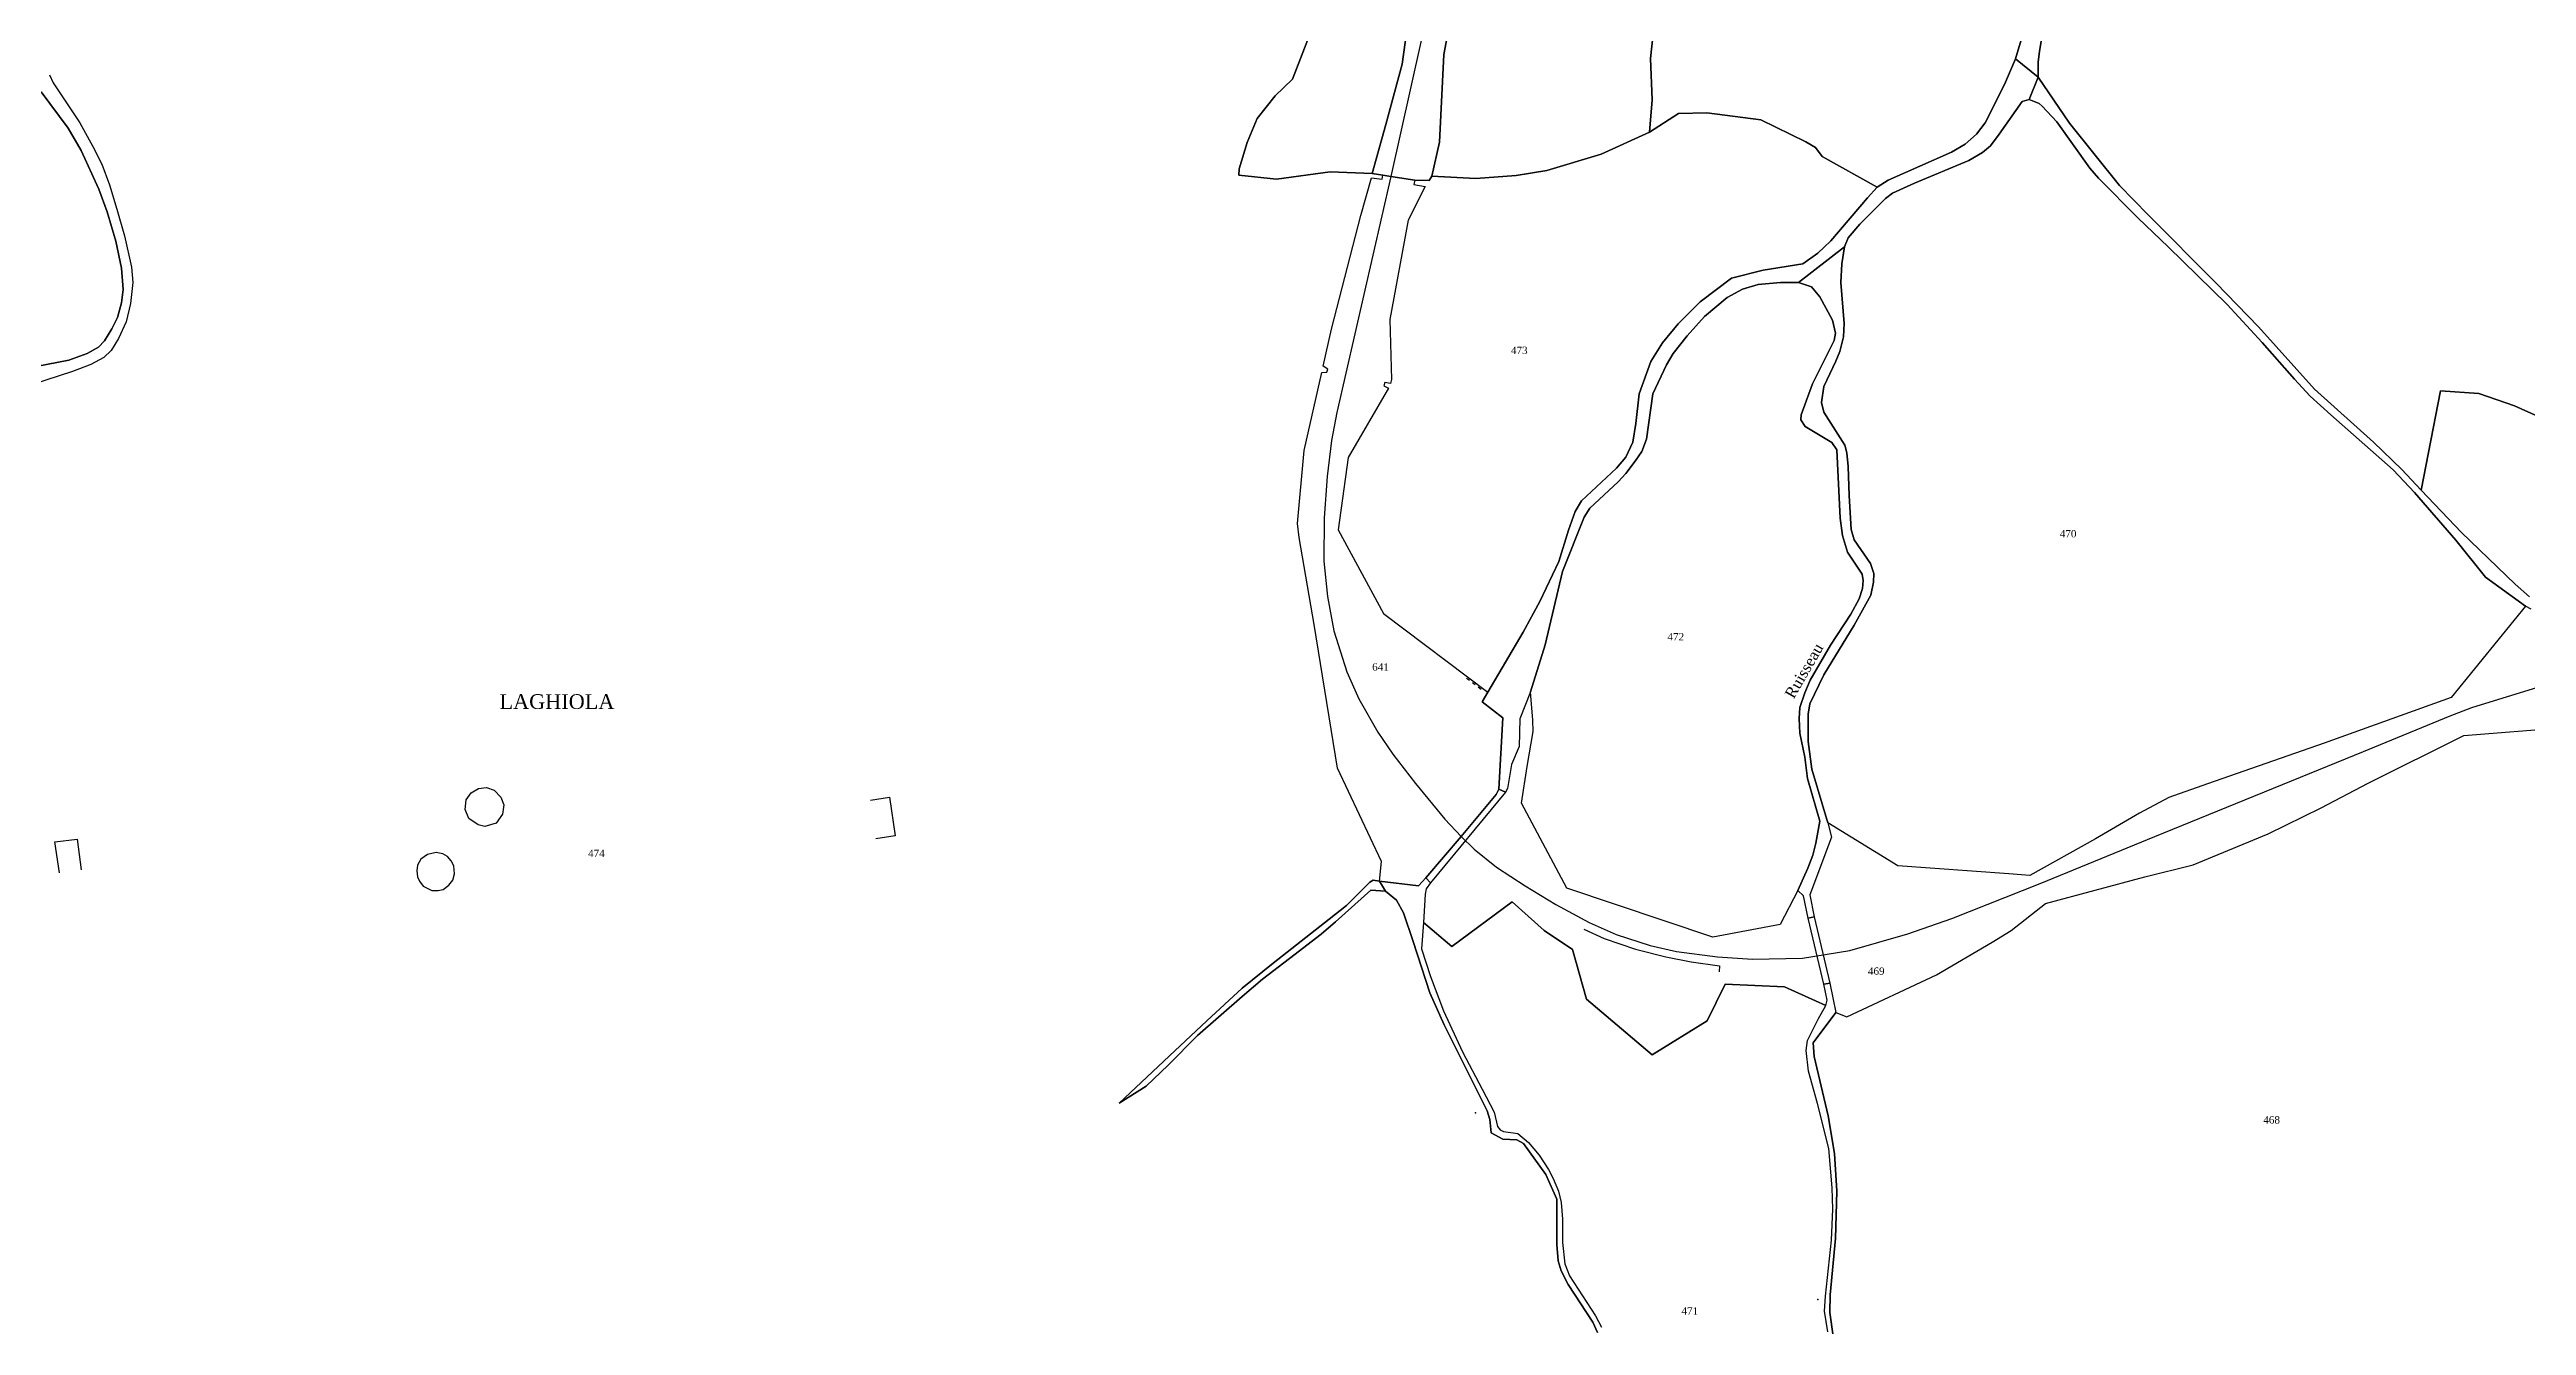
# Model space of a CAD drawing. Extents: x 1208104 to 1212743, y 6150498 to 6153217.
# Drawn here: x 1209590 to 1210263, y 6150854 to 6151201 of the extents above; entities that cross this region are included whole.
import ezdxf

# ---------------------------------------------------------------- set-up
doc = ezdxf.new("R2010")
doc.units = 0
doc.linetypes.add('CONTINU', pattern=[0])
doc.layers.get('0').update_dxf_attribs({"linetype": 'CONTINU'})
for name, color, linetype in [('1FLECHEFL', 7, 'CONTINU'), ('1LIEUDIT', 7, 'CONTINU'), ('1PARCELLE', 7, 'CONTINU'), ('1TRONFLUV', 7, 'CONTINU'), ('3FISCLINE', 7, 'CONTINUOUS'), ('3FOSSENONMI', 7, 'CONTINU'), ('3LIEUDITTEX', 7, 'CONTINU'), ('3PARCELLETEX', 7, 'CONTINU'), ('3PONT', 7, 'CONTINU'), ('3SNCF', 7, 'CONTINU'), ('3TRONFLUVTEX', 7, 'CONTINU')]:
    doc.layers.add(name, color=color, linetype=linetype)
doc.styles.get("Standard").update_dxf_attribs({"font": 'Times New Roman'})

# ---------------------------------------------------------------- blocks, each defined once
blk = doc.blocks.new('FLECHRU1')
blk.add_point((0, 0))
blk = doc.blocks.new('FOSSNOMI')
for p, q in [((-2.5, 0.5), (-1.5, 0.5)), ((-0.5, 0.5), (0.5, 0.5)), ((1.5, 0.5), (2.5, 0.5))]:
    blk.add_line(p, q)

msp = doc.modelspace()

# ---------------------------------------------------------------- linework, layer by layer
at = {"layer": '1LIEUDIT'}
for points in [[(1210010.65, 6150851.8), (1210009.33, 6150854.58), (1210002.61, 6150864.87), (1210000.71, 6150868.54), (1209999.96, 6150871.25), (1209999.57, 6150875.76), (1209999.54, 6150888.09), (1209996.58, 6150894.75), (1209990.49, 6150903.23), (1209988.66, 6150904.18), (1209984.87, 6150904.39), (1209981.73, 6150906.08), (1209981.31, 6150909.74), (1209980.59, 6150912.02), (1209968.93, 6150935.44), (1209965.04, 6150944.17), (1209960.54, 6150958.08), (1209957.89, 6150965.85), (1209955.95, 6150969.31), (1209952.99, 6150971.77), (1209951.33, 6150974.48), (1209962.01, 6150973.21), (1209963.98, 6150975.36), (1209973.52, 6150986.64), (1209983.03, 6150998.01), (1209983.77, 6150999.52), (1209984.9, 6151018.85), (1209979.28, 6151023.2), (1209980.78, 6151025.91), (1209990.45, 6151042.16), (1209994.98, 6151050.53), (1210000.07, 6151061.35), (1210002.69, 6151069.86), (1210004.52, 6151075), (1210006.28, 6151077.84), (1210015.78, 6151086.74), (1210018.32, 6151089.77), (1210020.22, 6151093.8), (1210020.99, 6151098.93), (1210021.93, 6151106.98), (1210025.12, 6151115.71), (1210028.29, 6151120.79), (1210032.57, 6151126.01), (1210038.54, 6151131.99), (1210047.02, 6151138.44), (1210055.63, 6151140.54), (1210066.39, 6151142.3), (1210070.47, 6151145.17), (1210074.01, 6151148.58), (1210083.93, 6151160.28), (1210086.6, 6151163.13), (1210071.62, 6151171.49), (1210069.82, 6151173.95), (1210067.23, 6151175.5), (1210055.02, 6151181.42), (1210040.31, 6151183.31), (1210032.66, 6151183.2), (1210024.75, 6151178.1), (1210011.62, 6151172.12), (1209996.86, 6151167.68), (1209988.5, 6151166.33), (1209977.52, 6151165.53), (1209965.58, 6151166.11), (1209964.88, 6151164.98), (1209960.97, 6151165.08), (1209954.46, 6151166.05), (1209952.28, 6151166.4), (1209949.37, 6151166.88), (1209937.98, 6151167.28), (1209923.35, 6151165.29), (1209913.12, 6151166.44), (1209913.24, 6151168.11), (1209915.39, 6151175.29), (1209918.17, 6151181.8), (1209923.01, 6151187.97), (1209927.73, 6151192.5), (1209934.25, 6151209.36)], [(1209934.25, 6151209.36), (1209927.73, 6151192.5), (1209923.01, 6151187.97), (1209918.17, 6151181.8), (1209915.39, 6151175.29), (1209913.24, 6151168.11), (1209913.12, 6151166.44), (1209923.35, 6151165.29), (1209937.98, 6151167.28), (1209949.37, 6151166.88), (1209952.28, 6151166.4), (1209954.46, 6151166.05), (1209960.97, 6151165.08), (1209964.88, 6151164.98), (1209965.58, 6151166.11), (1209977.52, 6151165.53), (1209988.5, 6151166.33), (1209996.86, 6151167.68), (1210011.62, 6151172.12), (1210024.75, 6151178.1), (1210032.66, 6151183.2), (1210040.31, 6151183.31), (1210055.02, 6151181.42), (1210067.23, 6151175.5), (1210069.82, 6151173.95), (1210071.62, 6151171.49), (1210086.6, 6151163.13), (1210089.55, 6151165.06), (1210106.77, 6151172.68), (1210110.48, 6151174.83), (1210113.57, 6151177.52), (1210115.92, 6151180.63), (1210121.24, 6151191), (1210124.18, 6151198.06), (1210126.86, 6151206.83)], [(1210126.86, 6151206.83), (1210124.18, 6151198.06), (1210130.38, 6151193.05), (1210138.82, 6151180.53), (1210152.44, 6151163.61), (1210160.25, 6151155.57), (1210178.61, 6151137.16), (1210190.19, 6151125.19), (1210205.45, 6151108.24), (1210221.48, 6151093.79), (1210229.12, 6151086.4), (1210234.38, 6151080.76), (1210245.41, 6151069.3), (1210259.93, 6151055.22), (1210263.9, 6151051.82)], [(1210263.9, 6151051.82), (1210259.93, 6151055.22), (1210245.41, 6151069.3), (1210234.38, 6151080.76), (1210229.12, 6151086.4), (1210221.48, 6151093.79), (1210205.45, 6151108.24), (1210190.19, 6151125.19), (1210178.61, 6151137.16), (1210160.25, 6151155.57), (1210152.44, 6151163.61), (1210138.82, 6151180.53), (1210130.38, 6151193.05), (1210124.18, 6151198.06), (1210121.24, 6151191), (1210115.92, 6151180.63), (1210113.57, 6151177.52), (1210110.48, 6151174.83), (1210106.77, 6151172.68), (1210089.55, 6151165.06), (1210086.6, 6151163.13), (1210083.93, 6151160.28), (1210074.01, 6151148.58), (1210070.47, 6151145.17), (1210066.39, 6151142.3), (1210055.63, 6151140.54), (1210047.02, 6151138.44), (1210038.54, 6151131.99), (1210032.57, 6151126.01), (1210028.29, 6151120.79), (1210025.12, 6151115.71), (1210021.93, 6151106.98), (1210020.99, 6151098.93), (1210020.22, 6151093.8), (1210018.32, 6151089.77), (1210015.78, 6151086.74), (1210006.28, 6151077.84), (1210004.52, 6151075), (1210002.69, 6151069.86), (1210000.07, 6151061.35), (1209994.98, 6151050.53), (1209990.45, 6151042.16), (1209980.78, 6151025.91), (1209979.28, 6151023.2), (1209984.9, 6151018.85), (1209983.77, 6150999.52), (1209983.03, 6150998.01), (1209973.52, 6150986.64), (1209963.98, 6150975.36), (1209962.01, 6150973.21), (1209951.33, 6150974.48), (1209951.33, 6150974.48), (1209952.99, 6150971.77), (1209955.95, 6150969.31), (1209957.89, 6150965.85), (1209960.54, 6150958.08), (1209965.04, 6150944.17), (1209968.93, 6150935.44), (1209980.59, 6150912.02), (1209981.31, 6150909.74), (1209981.73, 6150906.08), (1209984.87, 6150904.39), (1209988.66, 6150904.18), (1209990.49, 6150903.23), (1209996.58, 6150894.75), (1209999.54, 6150888.09), (1209999.57, 6150875.76), (1209999.96, 6150871.25), (1210000.71, 6150868.54), (1210002.61, 6150864.87), (1210009.33, 6150854.58), (1210010.65, 6150851.8)], [(1209587.69, 6151189.01), (1209595.08, 6151179.2), (1209598.59, 6151173.12), (1209603.4, 6151162.62), (1209605.65, 6151156.4), (1209608, 6151148.43), (1209609.56, 6151141.09), (1209610, 6151135.3), (1209609.55, 6151131.69), (1209608.42, 6151127.72), (1209606.89, 6151124.6), (1209604.88, 6151121.4), (1209603.25, 6151119.68), (1209600.22, 6151117.9), (1209595.25, 6151116.11), (1209586.34, 6151114.39)], [(1209587.69, 6151189.01), (1209595.08, 6151179.2), (1209598.59, 6151173.12), (1209603.4, 6151162.62), (1209605.65, 6151156.4), (1209608, 6151148.43), (1209609.56, 6151141.09), (1209610, 6151135.3), (1209609.55, 6151131.69), (1209608.42, 6151127.72), (1209606.89, 6151124.6), (1209604.88, 6151121.4), (1209603.25, 6151119.68), (1209600.22, 6151117.9), (1209595.25, 6151116.11), (1209586.34, 6151114.39)]]:
    msp.add_lwpolyline(points, dxfattribs=at)
at = {"layer": '1PARCELLE'}
for points in [[(1209975.21, 6151232.94), (1209968.83, 6151199.2), (1209967.65, 6151175.33), (1209965.58, 6151166.11), (1209964.88, 6151164.98), (1209960.97, 6151165.08), (1209954.46, 6151166.05), (1209952.28, 6151166.4), (1209952.28, 6151166.4), (1209949.37, 6151166.88), (1209953.05, 6151180.17), (1209957.51, 6151196.57), (1209960.77, 6151220.18)], [(1210026.4, 6151210.7), (1210025.02, 6151198.14), (1210025.5, 6151186.83), (1210024.75, 6151178.1), (1210011.62, 6151172.12), (1209996.86, 6151167.68), (1209988.5, 6151166.33), (1209977.52, 6151165.53), (1209965.58, 6151166.11), (1209967.65, 6151175.33), (1209968.83, 6151199.2), (1209975.21, 6151232.94)], [(1209960.77, 6151220.18), (1209957.51, 6151196.57), (1209953.05, 6151180.17), (1209949.37, 6151166.88), (1209949.37, 6151166.88), (1209937.98, 6151167.28), (1209923.35, 6151165.29), (1209913.12, 6151166.44), (1209913.24, 6151168.11), (1209915.39, 6151175.29), (1209918.17, 6151181.8), (1209923.01, 6151187.97), (1209927.73, 6151192.5), (1209934.25, 6151209.36)], [(1210274.95, 6151096.93), (1210259.82, 6151103.71), (1210250.1, 6151107.08), (1210239.7, 6151107.75), (1210234.38, 6151080.76), (1210234.38, 6151080.76), (1210229.12, 6151086.4), (1210221.48, 6151093.79), (1210205.45, 6151108.24), (1210190.19, 6151125.19), (1210178.61, 6151137.16), (1210160.25, 6151155.57), (1210152.44, 6151163.61), (1210138.82, 6151180.53), (1210130.38, 6151193.05), (1210130.36, 6151197.15), (1210130.7, 6151200.14), (1210133.58, 6151217.09)], [(1210010.65, 6150851.8), (1210009.33, 6150854.58), (1210002.61, 6150864.87), (1210000.71, 6150868.54), (1209999.96, 6150871.25), (1209999.57, 6150875.76), (1209999.54, 6150888.09), (1209996.58, 6150894.75), (1209990.49, 6150903.23), (1209988.66, 6150904.18), (1209984.87, 6150904.39), (1209981.73, 6150906.08), (1209981.31, 6150909.74), (1209980.59, 6150912.02), (1209968.93, 6150935.44), (1209965.04, 6150944.17), (1209960.54, 6150958.08), (1209957.89, 6150965.85), (1209955.95, 6150969.31), (1209952.99, 6150971.77), (1209949.02, 6150972.04), (1209939.42, 6150963.48), (1209935.48, 6150960.11), (1209926.88, 6150953.47), (1209919.54, 6150947.86), (1209914.06, 6150943.12), (1209901.95, 6150932.57), (1209893.91, 6150924.49), (1209887.93, 6150918.74), (1209880.59, 6150914.12), (1209895.72, 6150928.38), (1209904.44, 6150936.51), (1209914.08, 6150945.38), (1209922.5, 6150952.17), (1209937.67, 6150964.18), (1209942.41, 6150967.84), (1209948.7, 6150974.19), (1209949.66, 6150974.8), (1209951.33, 6150974.48), (1209951.93, 6150979.88), (1209939.95, 6151005.22), (1209933.64, 6151044.27), (1209929.53, 6151067.94), (1209929.05, 6151071.68), (1209930.88, 6151091.56), (1209935.67, 6151112.74), (1209937.09, 6151112.81), (1209937.3, 6151113.69), (1209936.09, 6151114.49), (1209938.32, 6151124.58), (1209946.32, 6151155.42), (1209949.2, 6151165.7), (1209952.14, 6151165.27), (1209952.28, 6151166.4), (1209949.37, 6151166.88), (1209937.98, 6151167.28), (1209923.35, 6151165.29), (1209913.12, 6151166.44), (1209913.24, 6151168.11), (1209915.39, 6151175.29), (1209918.17, 6151181.8), (1209923.01, 6151187.97), (1209927.73, 6151192.5), (1209934.25, 6151209.36)], [(1210126.86, 6151206.83), (1210124.18, 6151198.06), (1210121.24, 6151191), (1210115.92, 6151180.63), (1210113.57, 6151177.52), (1210110.48, 6151174.83), (1210106.77, 6151172.68), (1210089.55, 6151165.06), (1210086.6, 6151163.13), (1210071.62, 6151171.49), (1210069.82, 6151173.95), (1210067.23, 6151175.5), (1210055.02, 6151181.42), (1210040.31, 6151183.31), (1210032.66, 6151183.2), (1210024.75, 6151178.1), (1210024.75, 6151178.1), (1210025.5, 6151186.83), (1210025.02, 6151198.14), (1210026.4, 6151210.7)], [(1209589.97, 6151193.66), (1209590.99, 6151191.48), (1209598.19, 6151180.58), (1209601.76, 6151174.21), (1209604.18, 6151169.42), (1209606.28, 6151163.78), (1209608.28, 6151157.2), (1209610.32, 6151149.9), (1209612.24, 6151141.35), (1209612.61, 6151137.26), (1209611.96, 6151131.48), (1209610.82, 6151126.52), (1209608.7, 6151121.96), (1209606.77, 6151118.76), (1209604.71, 6151116.81), (1209601.21, 6151114.92), (1209596.21, 6151113.06), (1209585.38, 6151109.46)], [(1209586.34, 6151114.39), (1209595.25, 6151116.11), (1209600.22, 6151117.9), (1209603.25, 6151119.68), (1209604.88, 6151121.4), (1209606.89, 6151124.6), (1209608.42, 6151127.72), (1209609.55, 6151131.69), (1209610, 6151135.3), (1209609.56, 6151141.09), (1209608, 6151148.43), (1209605.65, 6151156.4), (1209603.4, 6151162.62), (1209598.59, 6151173.12), (1209595.08, 6151179.2), (1209587.69, 6151189.01)], [(1210263.9, 6151051.82), (1210259.93, 6151055.22), (1210245.41, 6151069.3), (1210234.38, 6151080.76), (1210234.38, 6151080.76), (1210239.7, 6151107.75), (1210250.1, 6151107.08), (1210259.82, 6151103.71), (1210274.95, 6151096.93)], [(1210264.33, 6151048.4), (1210262.8, 6151049.26), (1210242.57, 6151024.4), (1210208.04, 6151011.99), (1210176.37, 6151000.94), (1210165.88, 6150997.23), (1210157.88, 6150992.97), (1210145.91, 6150986.01), (1210128.07, 6150976.06), (1210122.34, 6150976.52), (1210092.25, 6150978.65), (1210073.15, 6150990.36), (1210074.21, 6150986.41), (1210068.26, 6150970.74), (1210069.47, 6150964.79), (1210067.83, 6150964.45), (1210066.58, 6150970.51), (1210065.02, 6150971.94), (1210060.24, 6150962.75), (1210041.95, 6150959.23), (1210002.26, 6150972.55), (1209989.94, 6150995.69), (1209991.54, 6151005.68), (1209993.09, 6151015.2), (1209993.08, 6151018.29), (1209992.38, 6151025.92), (1209989.47, 6151018.66), (1209989.35, 6151011.11), (1209987.27, 6151006.22), (1209986.14, 6150999.69), (1209985.64, 6150998.72), (1209983.77, 6150999.52), (1209983.03, 6150998.01), (1209973.52, 6150986.64), (1209963.98, 6150975.36), (1209965.27, 6150974.07), (1209964.01, 6150972.45), (1209963.75, 6150970.94), (1209963.31, 6150963.22), (1209963.31, 6150963.22), (1209971.07, 6150956.72), (1209987.43, 6150968.84), (1209996.09, 6150961.08), (1210003.84, 6150955.93), (1210007.66, 6150942.39), (1210025.46, 6150927.3), (1210040.44, 6150936.5), (1210045.31, 6150946.46), (1210061.46, 6150945.8), (1210072.65, 6150940.68), (1210073, 6150942.19), (1210072.09, 6150946.53), (1210073.74, 6150946.78), (1210075.39, 6150938.78), (1210078.34, 6150937.62), (1210102.69, 6150949.05), (1210117.88, 6150957.95), (1210123.05, 6150961.07), (1210132.37, 6150968.44), (1210159.36, 6150975.65), (1210172.49, 6150978.95), (1210192.84, 6150987.39), (1210207.24, 6150994.44), (1210220.03, 6151001.1), (1210245.99, 6151014.09), (1210273.32, 6151016.24)], [(1210074.62, 6150850.77), (1210073.75, 6150857.28), (1210073.85, 6150862.09), (1210075.27, 6150877.35), (1210075.6, 6150890.2), (1210074.98, 6150900.51), (1210073.33, 6150910.73), (1210069.46, 6150926.84), (1210069.21, 6150930.53), (1210075.39, 6150938.78), (1210075.39, 6150938.78), (1210078.34, 6150937.62), (1210102.69, 6150949.05), (1210117.88, 6150957.95), (1210123.05, 6150961.07), (1210132.37, 6150968.44), (1210159.36, 6150975.65), (1210172.49, 6150978.95), (1210192.84, 6150987.39), (1210207.24, 6150994.44), (1210220.03, 6151001.1), (1210245.99, 6151014.09), (1210273.32, 6151016.24)], [(1210073.2, 6150852), (1210072.28, 6150857.6), (1210072.53, 6150861.71), (1210074.18, 6150876.94), (1210074.54, 6150885.38), (1210074.38, 6150891.14), (1210073.44, 6150901.79), (1210070.37, 6150914.08), (1210067.95, 6150922.86), (1210067.29, 6150928.5), (1210067.63, 6150931.15), (1210070.57, 6150936.94), (1210072.65, 6150940.68), (1210061.46, 6150945.8), (1210045.31, 6150946.46), (1210040.44, 6150936.5), (1210025.46, 6150927.3), (1210007.66, 6150942.39), (1210003.84, 6150955.93), (1209996.09, 6150961.08), (1209987.43, 6150968.84), (1209971.07, 6150956.72), (1209963.31, 6150963.22), (1209962.78, 6150956.1), (1209965.25, 6150948.59), (1209968.76, 6150939.24), (1209973.96, 6150928.08), (1209979.3, 6150917.93), (1209982.56, 6150911.69), (1209983.4, 6150907.77), (1209984.17, 6150906.86), (1209985.02, 6150906.42), (1209989, 6150905.86), (1209991.88, 6150903.42), (1209994.74, 6150899.99), (1209997.29, 6150896.13), (1209998.58, 6150893.7), (1209999.97, 6150890.2), (1210000.69, 6150887.19), (1210001.06, 6150882.6), (1210001.09, 6150876.28), (1210001.69, 6150870.45), (1210002.98, 6150867.17), (1210010.03, 6150856.3), (1210011.72, 6150853.27)]]:
    msp.add_lwpolyline(points, dxfattribs=at)
for points in [[(1209965.58, 6151166.11), (1209964.88, 6151164.98), (1209960.97, 6151165.08), (1209960.68, 6151163.82), (1209963.81, 6151163.29), (1209959.12, 6151154.19), (1209954.19, 6151127.17), (1209954.63, 6151110.87), (1209954.4, 6151109.73), (1209952.85, 6151110.02), (1209952.51, 6151109.13), (1209953.79, 6151108.46), (1209942.82, 6151089.66), (1209940.17, 6151069.98), (1209952.45, 6151047.27), (1209980.78, 6151025.91), (1209990.45, 6151042.16), (1209994.98, 6151050.53), (1210000.07, 6151061.35), (1210002.69, 6151069.86), (1210004.52, 6151075), (1210006.28, 6151077.84), (1210015.78, 6151086.74), (1210018.32, 6151089.77), (1210020.22, 6151093.8), (1210020.99, 6151098.93), (1210021.93, 6151106.98), (1210025.12, 6151115.71), (1210028.29, 6151120.79), (1210032.57, 6151126.01), (1210038.54, 6151131.99), (1210047.02, 6151138.44), (1210055.63, 6151140.54), (1210066.39, 6151142.3), (1210070.47, 6151145.17), (1210074.01, 6151148.58), (1210083.93, 6151160.28), (1210086.6, 6151163.13), (1210071.62, 6151171.49), (1210069.82, 6151173.95), (1210067.23, 6151175.5), (1210055.02, 6151181.42), (1210040.31, 6151183.31), (1210032.66, 6151183.2), (1210024.75, 6151178.1), (1210011.62, 6151172.12), (1209996.86, 6151167.68), (1209988.5, 6151166.33), (1209977.52, 6151165.53), (1209965.58, 6151166.11)], [(1210262.8, 6151049.26), (1210242.57, 6151024.4), (1210208.04, 6151011.99), (1210176.37, 6151000.94), (1210165.88, 6150997.23), (1210157.88, 6150992.97), (1210145.91, 6150986.01), (1210128.07, 6150976.06), (1210122.34, 6150976.52), (1210092.25, 6150978.65), (1210073.15, 6150990.36), (1210068.81, 6151004.91), (1210067.82, 6151012.49), (1210067.87, 6151019.87), (1210068.27, 6151022.73), (1210072.14, 6151030.61), (1210080.36, 6151044.09), (1210084.86, 6151052.2), (1210085.64, 6151055.79), (1210085.67, 6151058.14), (1210084.77, 6151060.87), (1210080.31, 6151067.23), (1210079.56, 6151070.07), (1210078.95, 6151079.28), (1210078.69, 6151087.19), (1210078.32, 6151090.93), (1210077.85, 6151093.04), (1210072.07, 6151101.95), (1210071.49, 6151104.6), (1210072.15, 6151108.99), (1210075.35, 6151115.8), (1210076.47, 6151118.48), (1210077.48, 6151122.49), (1210077.61, 6151126.07), (1210076.73, 6151137.19), (1210077.04, 6151142.34), (1210077.68, 6151146.94), (1210078.73, 6151149.35), (1210081.87, 6151153.08), (1210088.89, 6151160.02), (1210090.78, 6151161.51), (1210096.71, 6151164.25), (1210111.52, 6151170.4), (1210115.23, 6151172.56), (1210117.4, 6151174.35), (1210119.75, 6151177.53), (1210125.98, 6151186.41), (1210127.91, 6151186.96), (1210130.62, 6151185.84), (1210131.45, 6151185.14), (1210135.46, 6151180.91), (1210144.37, 6151168.28), (1210146.74, 6151165.56), (1210157.51, 6151154.75), (1210165.66, 6151146.95), (1210181.67, 6151131.21), (1210191.24, 6151120.87), (1210200.01, 6151110.91), (1210204.29, 6151106.32), (1210209.88, 6151101.22), (1210226.84, 6151086.31), (1210232.63, 6151080.14), (1210243.87, 6151067.15), (1210251.93, 6151057.13), (1210262.8, 6151049.26)], [(1209951.33, 6150974.48), (1209951.93, 6150979.88), (1209939.95, 6151005.22), (1209933.64, 6151044.27), (1209929.53, 6151067.94), (1209929.05, 6151071.68), (1209930.88, 6151091.56), (1209935.67, 6151112.74), (1209937.09, 6151112.81), (1209937.3, 6151113.69), (1209936.09, 6151114.49), (1209938.32, 6151124.58), (1209946.32, 6151155.42), (1209949.2, 6151165.7), (1209952.14, 6151165.27), (1209952.28, 6151166.4), (1209954.46, 6151166.05), (1209960.97, 6151165.08), (1209960.68, 6151163.82), (1209963.81, 6151163.29), (1209959.12, 6151154.19), (1209954.19, 6151127.17), (1209954.63, 6151110.87), (1209954.4, 6151109.73), (1209952.85, 6151110.02), (1209952.51, 6151109.13), (1209953.79, 6151108.46), (1209942.82, 6151089.66), (1209940.17, 6151069.98), (1209952.45, 6151047.27), (1209980.78, 6151025.91), (1209979.28, 6151023.2), (1209984.9, 6151018.85), (1209983.77, 6150999.52), (1209983.03, 6150998.01), (1209973.52, 6150986.64), (1209963.98, 6150975.36), (1209962.01, 6150973.21), (1209951.33, 6150974.48)], [(1210065.02, 6150971.94), (1210060.24, 6150962.75), (1210041.95, 6150959.23), (1210002.26, 6150972.55), (1209989.94, 6150995.69), (1209991.54, 6151005.68), (1209993.09, 6151015.2), (1209993.08, 6151018.29), (1209992.38, 6151025.92), (1209996.42, 6151038.77), (1210001.14, 6151058.67), (1210007.01, 6151073.45), (1210008.56, 6151075.85), (1210016.22, 6151083.07), (1210018.3, 6151085.3), (1210020.88, 6151088.66), (1210022.67, 6151091.31), (1210023.92, 6151094.64), (1210025.67, 6151106.94), (1210029.39, 6151114.88), (1210031.17, 6151117.93), (1210034.96, 6151122.7), (1210039.67, 6151128.02), (1210045.83, 6151133.13), (1210049.97, 6151135.4), (1210054.3, 6151136.7), (1210060.36, 6151137.26), (1210065.18, 6151137.21), (1210068.8, 6151136.01), (1210071.01, 6151133.3), (1210074.44, 6151126.99), (1210075.3, 6151123.47), (1210074.96, 6151121.47), (1210069.03, 6151109.67), (1210065.92, 6151101.25), (1210065.83, 6151099.88), (1210067.05, 6151098.08), (1210074.28, 6151093.77), (1210075.67, 6151091.73), (1210076.52, 6151073.13), (1210077.2, 6151068.42), (1210078.58, 6151063.91), (1210082.52, 6151057.9), (1210082.79, 6151056.21), (1210082.65, 6151054), (1210081.7, 6151051.23), (1210079.4, 6151047.09), (1210073.91, 6151038.67), (1210068.36, 6151029.1), (1210066.92, 6151025.65), (1210065.61, 6151021.66), (1210065.37, 6151018.71), (1210065.62, 6151014.74), (1210066.95, 6151008.24), (1210067.68, 6151002.41), (1210071.01, 6150990.82), (1210069.97, 6150984.83), (1210069.1, 6150981.52), (1210067.75, 6150977.99), (1210065.02, 6150971.94)]]:
    msp.add_lwpolyline(points, close=True, dxfattribs=at)
at = {"layer": '1TRONFLUV'}
for points in [[(1210133.58, 6151217.09), (1210130.7, 6151200.14), (1210130.36, 6151197.15), (1210130.38, 6151193.05), (1210130.38, 6151193.05), (1210127.91, 6151186.96), (1210125.98, 6151186.41), (1210119.75, 6151177.53), (1210117.4, 6151174.35), (1210115.23, 6151172.56), (1210111.52, 6151170.4), (1210096.71, 6151164.25), (1210090.78, 6151161.51), (1210088.89, 6151160.02), (1210081.87, 6151153.08), (1210078.73, 6151149.35), (1210077.68, 6151146.94), (1210065.18, 6151137.21), (1210060.36, 6151137.26), (1210054.3, 6151136.7), (1210049.97, 6151135.4), (1210045.83, 6151133.13), (1210039.67, 6151128.02), (1210034.96, 6151122.7), (1210031.17, 6151117.93), (1210029.39, 6151114.88), (1210025.67, 6151106.94), (1210023.92, 6151094.64), (1210022.67, 6151091.31), (1210020.88, 6151088.66), (1210018.3, 6151085.3), (1210016.22, 6151083.07), (1210008.56, 6151075.85), (1210007.01, 6151073.45), (1210001.14, 6151058.67), (1209996.42, 6151038.77), (1209992.38, 6151025.92), (1209989.47, 6151018.66), (1209989.35, 6151011.11), (1209987.27, 6151006.22), (1209986.14, 6150999.69), (1209985.64, 6150998.72), (1209983.77, 6150999.52), (1209984.9, 6151018.85), (1209979.28, 6151023.2), (1209980.78, 6151025.91), (1209990.45, 6151042.16), (1209994.98, 6151050.53), (1210000.07, 6151061.35), (1210002.69, 6151069.86), (1210004.52, 6151075), (1210006.28, 6151077.84), (1210015.78, 6151086.74), (1210018.32, 6151089.77), (1210020.22, 6151093.8), (1210020.99, 6151098.93), (1210021.93, 6151106.98), (1210025.12, 6151115.71), (1210028.29, 6151120.79), (1210032.57, 6151126.01), (1210038.54, 6151131.99), (1210047.02, 6151138.44), (1210055.63, 6151140.54), (1210066.39, 6151142.3), (1210070.47, 6151145.17), (1210074.01, 6151148.58), (1210083.93, 6151160.28), (1210086.6, 6151163.13), (1210089.55, 6151165.06), (1210106.77, 6151172.68), (1210110.48, 6151174.83), (1210113.57, 6151177.52), (1210115.92, 6151180.63), (1210121.24, 6151191), (1210124.18, 6151198.06), (1210126.86, 6151206.83)], [(1209589.97, 6151193.66), (1209590.99, 6151191.48), (1209598.19, 6151180.58), (1209601.76, 6151174.21), (1209604.18, 6151169.42), (1209606.28, 6151163.78), (1209608.28, 6151157.2), (1209610.32, 6151149.9), (1209612.24, 6151141.35), (1209612.61, 6151137.26), (1209611.96, 6151131.48), (1209610.82, 6151126.52), (1209608.7, 6151121.96), (1209606.77, 6151118.76), (1209604.71, 6151116.81), (1209601.21, 6151114.92), (1209596.21, 6151113.06), (1209585.38, 6151109.46)], [(1209586.34, 6151114.39), (1209595.25, 6151116.11), (1209600.22, 6151117.9), (1209603.25, 6151119.68), (1209604.88, 6151121.4), (1209606.89, 6151124.6), (1209608.42, 6151127.72), (1209609.55, 6151131.69), (1209610, 6151135.3), (1209609.56, 6151141.09), (1209608, 6151148.43), (1209605.65, 6151156.4), (1209603.4, 6151162.62), (1209598.59, 6151173.12), (1209595.08, 6151179.2), (1209587.69, 6151189.01)], [(1210264.33, 6151048.4), (1210262.8, 6151049.26), (1210251.93, 6151057.13), (1210243.87, 6151067.15), (1210232.63, 6151080.14), (1210226.84, 6151086.31), (1210209.88, 6151101.22), (1210204.29, 6151106.32), (1210200.01, 6151110.91), (1210191.24, 6151120.87), (1210181.67, 6151131.21), (1210165.66, 6151146.95), (1210157.51, 6151154.75), (1210146.74, 6151165.56), (1210144.37, 6151168.28), (1210135.46, 6151180.91), (1210131.45, 6151185.14), (1210130.62, 6151185.84), (1210127.91, 6151186.96), (1210130.38, 6151193.05), (1210138.82, 6151180.53), (1210152.44, 6151163.61), (1210160.25, 6151155.57), (1210178.61, 6151137.16), (1210190.19, 6151125.19), (1210205.45, 6151108.24), (1210221.48, 6151093.79), (1210229.12, 6151086.4), (1210234.38, 6151080.76), (1210245.41, 6151069.3), (1210259.93, 6151055.22), (1210263.9, 6151051.82)], [(1210010.65, 6150851.8), (1210009.33, 6150854.58), (1210002.61, 6150864.87), (1210000.71, 6150868.54), (1209999.96, 6150871.25), (1209999.57, 6150875.76), (1209999.54, 6150888.09), (1209996.58, 6150894.75), (1209990.49, 6150903.23), (1209988.66, 6150904.18), (1209984.87, 6150904.39), (1209981.73, 6150906.08), (1209981.31, 6150909.74), (1209980.59, 6150912.02), (1209968.93, 6150935.44), (1209965.04, 6150944.17), (1209960.54, 6150958.08), (1209957.89, 6150965.85), (1209955.95, 6150969.31), (1209952.99, 6150971.77), (1209951.33, 6150974.48), (1209962.01, 6150973.21), (1209963.98, 6150975.36), (1209965.27, 6150974.07), (1209965.27, 6150974.07), (1209964.01, 6150972.45), (1209963.75, 6150970.94), (1209963.31, 6150963.22), (1209962.78, 6150956.1), (1209965.25, 6150948.59), (1209968.76, 6150939.24), (1209973.96, 6150928.08), (1209979.3, 6150917.93), (1209982.56, 6150911.69), (1209983.4, 6150907.77), (1209984.17, 6150906.86), (1209985.02, 6150906.42), (1209989, 6150905.86), (1209991.88, 6150903.42), (1209994.74, 6150899.99), (1209997.29, 6150896.13), (1209998.58, 6150893.7), (1209999.97, 6150890.2), (1210000.69, 6150887.19), (1210001.06, 6150882.6), (1210001.09, 6150876.28), (1210001.69, 6150870.45), (1210002.98, 6150867.17), (1210010.03, 6150856.3), (1210011.72, 6150853.27)], [(1210073.2, 6150852), (1210072.28, 6150857.6), (1210072.53, 6150861.71), (1210074.18, 6150876.94), (1210074.54, 6150885.38), (1210074.38, 6150891.14), (1210073.44, 6150901.79), (1210070.37, 6150914.08), (1210067.95, 6150922.86), (1210067.29, 6150928.5), (1210067.63, 6150931.15), (1210070.57, 6150936.94), (1210072.65, 6150940.68), (1210072.65, 6150940.68), (1210073, 6150942.19), (1210072.09, 6150946.53), (1210073.74, 6150946.78), (1210075.39, 6150938.78), (1210069.21, 6150930.53), (1210069.46, 6150926.84), (1210073.33, 6150910.73), (1210074.98, 6150900.51), (1210075.6, 6150890.2), (1210075.27, 6150877.35), (1210073.85, 6150862.09), (1210073.75, 6150857.28), (1210074.62, 6150850.77)]]:
    msp.add_lwpolyline(points, dxfattribs=at)
for points in [[(1210077.68, 6151146.94), (1210077.04, 6151142.34), (1210076.73, 6151137.19), (1210077.61, 6151126.07), (1210077.48, 6151122.49), (1210076.47, 6151118.48), (1210075.35, 6151115.8), (1210072.15, 6151108.99), (1210071.49, 6151104.6), (1210072.07, 6151101.95), (1210077.85, 6151093.04), (1210078.32, 6151090.93), (1210078.69, 6151087.19), (1210078.95, 6151079.28), (1210079.56, 6151070.07), (1210080.31, 6151067.23), (1210084.77, 6151060.87), (1210085.67, 6151058.14), (1210085.64, 6151055.79), (1210084.86, 6151052.2), (1210080.36, 6151044.09), (1210072.14, 6151030.61), (1210068.27, 6151022.73), (1210067.87, 6151019.87), (1210067.82, 6151012.49), (1210068.81, 6151004.91), (1210073.15, 6150990.36), (1210074.21, 6150986.41), (1210068.26, 6150970.74), (1210069.47, 6150964.79), (1210067.83, 6150964.45), (1210066.58, 6150970.51), (1210065.02, 6150971.94), (1210067.75, 6150977.99), (1210069.1, 6150981.52), (1210069.97, 6150984.83), (1210071.01, 6150990.82), (1210067.68, 6151002.41), (1210066.95, 6151008.24), (1210065.62, 6151014.74), (1210065.37, 6151018.71), (1210065.61, 6151021.66), (1210066.92, 6151025.65), (1210068.36, 6151029.1), (1210073.91, 6151038.67), (1210079.4, 6151047.09), (1210081.7, 6151051.23), (1210082.65, 6151054), (1210082.79, 6151056.21), (1210082.52, 6151057.9), (1210078.58, 6151063.91), (1210077.2, 6151068.42), (1210076.52, 6151073.13), (1210075.67, 6151091.73), (1210074.28, 6151093.77), (1210067.05, 6151098.08), (1210065.83, 6151099.88), (1210065.92, 6151101.25), (1210069.03, 6151109.67), (1210074.96, 6151121.47), (1210075.3, 6151123.47), (1210074.44, 6151126.99), (1210071.01, 6151133.3), (1210068.8, 6151136.01), (1210065.18, 6151137.21), (1210077.68, 6151146.94)], [(1209952.99, 6150971.77), (1209951.33, 6150974.48), (1209949.66, 6150974.8), (1209948.7, 6150974.19), (1209942.41, 6150967.84), (1209937.67, 6150964.18), (1209922.5, 6150952.17), (1209914.08, 6150945.38), (1209904.44, 6150936.51), (1209895.72, 6150928.38), (1209880.59, 6150914.12), (1209887.93, 6150918.74), (1209893.91, 6150924.49), (1209901.95, 6150932.57), (1209914.06, 6150943.12), (1209919.54, 6150947.86), (1209926.88, 6150953.47), (1209935.48, 6150960.11), (1209939.42, 6150963.48), (1209949.02, 6150972.04), (1209952.99, 6150971.77)]]:
    msp.add_lwpolyline(points, close=True, dxfattribs=at)
at = {"layer": '3FISCLINE'}
for points in [[(1209706.42, 6150989.8), (1209703.94, 6150991.5), (1209702.93, 6150994.01), (1209703.18, 6150996.58), (1209704.58, 6150998.49), (1209706.55, 6150999.72), (1209708.72, 6150999.94), (1209710.82, 6150999.25), (1209712.65, 6150997.36), (1209713.42, 6150995.21), (1209713.05, 6150992.74), (1209711.39, 6150990.3), (1209708.26, 6150989.31), (1209706.42, 6150989.8)], [(1209813.04, 6150996.5), (1209818.23, 6150997.33), (1209819.74, 6150986.82), (1209814.53, 6150986.01)], [(1209592.69, 6150976.77), (1209591.46, 6150985.22), (1209597.45, 6150985.92), (1209598.6, 6150977.6)], [(1209695.03, 6150982.3), (1209692.72, 6150981.74), (1209690.89, 6150980.45), (1209689.96, 6150978.81), (1209689.81, 6150977.33), (1209690, 6150975.65), (1209690.52, 6150974.5), (1209691.47, 6150973.13), (1209693.89, 6150971.92), (1209695.63, 6150971.92), (1209696.95, 6150972.23), (1209698.51, 6150973.41), (1209699.61, 6150974.78), (1209699.99, 6150976.49), (1209699.88, 6150978.65), (1209699.14, 6150980.04), (1209698.11, 6150981.22), (1209696.89, 6150981.93), (1209695.03, 6150982.3)], [(1210006.86, 6150961.46), (1210012.43, 6150958.91), (1210020.97, 6150956.04), (1210029.16, 6150953.94), (1210036.08, 6150952.58), (1210043.76, 6150951.5), (1210043.65, 6150949.85)]]:
    msp.add_lwpolyline(points, dxfattribs=at)
at = {"layer": '3PONT'}
for points in [[(1209985.64, 6150998.72), (1209965.27, 6150974.07), (1209963.98, 6150975.36), (1209973.52, 6150986.64), (1209983.03, 6150998.01), (1209983.77, 6150999.52), (1209985.64, 6150998.72)], [(1210073.74, 6150946.78), (1210072.09, 6150946.53), (1210067.83, 6150964.45), (1210069.47, 6150964.79), (1210073.74, 6150946.78)]]:
    msp.add_lwpolyline(points, close=True, dxfattribs=at)
at = {"layer": '3SNCF'}
msp.add_lwpolyline([(1209965.28, 6151214.9), (1209954.46, 6151166.05), (1209939.78, 6151101.93), (1209938.33, 6151094.23), (1209937.17, 6151084.48), (1209936.31, 6151073.26), (1209936.22, 6151061.48), (1209937.2, 6151051.84), (1209938.94, 6151042.58), (1209942.52, 6151031.37), (1209945.73, 6151024.07), (1209950.92, 6151015.01), (1209955.01, 6151009.01), (1209961.18, 6151001), (1209969.12, 6150991.36), (1209973.52, 6150986.64), (1209977.09, 6150983.21), (1209983.2, 6150978.27), (1209990.96, 6150973.19), (1209999.27, 6150968.13), (1210008.3, 6150963.29), (1210015.66, 6150959.97), (1210024.9, 6150957.04), (1210032.11, 6150955.41), (1210043.2, 6150953.91), (1210052.76, 6150953.28), (1210066.3, 6150953.57), (1210079.14, 6150955.64), (1210094.95, 6150960.22), (1210106.88, 6150964.31), (1210130.89, 6150973.89), (1210162.03, 6150986.59), (1210218.74, 6151009.72), (1210242.33, 6151019.43), (1210248.19, 6151021.68), (1210267.3, 6151027.58)], dxfattribs=at)

# ---------------------------------------------------------------- block references
at = {"layer": '1FLECHEFL'}
for p, rotation in [((1209977.46, 6150911.53), 115.1), ((1210070.5, 6150860.74), 83.6)]:
    msp.add_blockref('FLECHRU1', p, dxfattribs=dict(at, rotation=rotation))
at = {"layer": '3FOSSENONMI', "rotation": 143.1}
msp.add_blockref('FOSSNOMI', (1209977.31, 6151028.52), dxfattribs=at)

# ---------------------------------------------------------------- texts
at = {"layer": '3LIEUDITTEX'}
msp.add_text('LAGHIOLA', height=4, dxfattribs=at).set_placement((1209712.26, 6151021.31))
at = {"layer": '3PARCELLETEX'}
for s, p in [('473', (1209987.09, 6151117.78)), ('470', (1210136.22, 6151067.93)), ('472', (1210029.61, 6151039.94)), ('641', (1209949.39, 6151031.72)), ('474', (1209736.31, 6150981.04)), ('469', (1210084.09, 6150949.04)), ('468', (1210191.52, 6150908.61)), ('471', (1210033.42, 6150856.67))]:
    msp.add_text(s, height=2, dxfattribs=at).set_placement(p)
at = {"layer": '3TRONFLUVTEX'}
msp.add_text('Ruisseau', height=3, rotation=59.9, dxfattribs=at).set_placement((1210063.92, 6151023.86))

doc.saveas('drawing.dxf')
